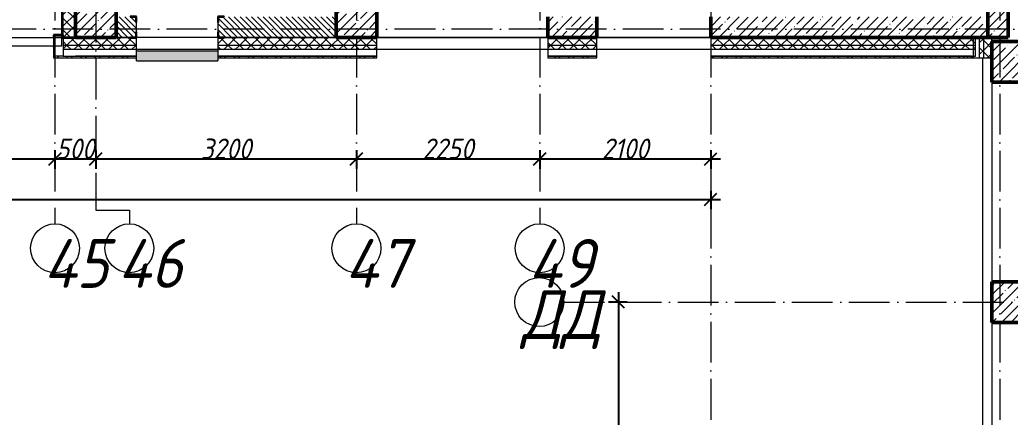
# Model space of a CAD drawing. Header units: millimetres. Extents: x -12989 to 629078, y -109036 to 555275.
# Drawn here: x 575582 to 587739, y 316409 to 321288 of the extents above; entities that cross this region are included whole.
import ezdxf

# ---------------------------------------------------------------- set-up
doc = ezdxf.new("R2010")
doc.units = ezdxf.units.MM
doc.linetypes.add('50_200_ШТРИХ_1Т_ш5_п1_п1_', pattern=[700, 500, -100, 0, -100])
for name, color, linetype, lineweight in [('A-____-____-DIMS', 7, 'Continuous', 9), ('A-GENM-____-MCUT', 7, 'Continuous', 25), ('A-GENM-____-OTLN', 7, 'Continuous', 9), ('A-GENM-____-OTLN-1', 7, 'Continuous', 25), ('A-GLAZ-____-OTLN', 7, 'Continuous', 9), ('A-WALL-____-MCUT', 7, 'Continuous', 13), ('A-WALL-____-MCUT-1', 7, 'Continuous', 9), ('A-WALL-____-MCUT-2', 7, 'Continuous', 50), ('A-WALL-____-OTLN', 7, 'Continuous', 9), ('A-WALL-____-PATT-1', 7, 'Continuous', 9), ('A-WALL-FNSH-MCUT-1', 7, 'Continuous', 9), ('S-COLS-____-MCUT', 7, 'Continuous', 50), ('S-COLS-____-OTLN', 7, 'Continuous', 9), ('S-GRID-____-IDEN', 7, 'Continuous', 9), ('S-GRID-____-OTLN', 7, 'Continuous', 9), ('S-GRID-____-OTLN-1', 7, '50_200_ШТРИХ_1Т_ш5_п1_п1_', 9)]:
    doc.layers.add(name, color=color, linetype=linetype, lineweight=lineweight)
doc.layers.add('A-GLAZ-____-OTLN-1', color=7, linetype='Continuous', lineweight=9, true_color=0xc0c0c0)
doc.styles.add('ISOCPEUR_I_9', font='isocpeui.ttf', dxfattribs={"width": 0.9, "height": 250})
doc.dimstyles.new('ISO-2_5_0_9К_БОЛЬШОЙ_ОСИ', dxfattribs={"dimscale": 304.8, "dimtxt": 248.995294, "dimasz": 0.492126, "dimexe": 0.393701, "dimexo": 0, "dimgap": 0, "dimtad": 1, "dimdec": 0, "dimzin": 0, "dimdsep": 46, "dimtxsty": 'ISOCPEUR_I_9', "dimblk1": 'OBLIQUE', "dimblk2": 'OBLIQUE', "dimsah": 1, "dimcen": 0.09, "dimdle": 0.393701, "dimazin": 0, "dimtfac": 1, "dimtdec": 4, "dimtix": 1, "dimtmove": 0, "dimatfit": 3, "dimfxl": 1, "dimtvp": 1, "dimtolj": 1, "dimtzin": 0, "dimarcsym": 2})
pattern_1 = [(45, (513013.31, 265891.49), (-70.71068, 70.71068), []), (135, (513013.31, 265891.49), (-70.71068, -70.71068), [])]
pattern_2 = [(45, (513013.31, 265891.49), (-85.53659, 85.53659), []), (45, (513070.34, 265891.49), (-85.53659, 85.53659), [])]
pattern_3 = [(45, (513013.31, 265891.49), (-114.04925, 114.04925), []), (45, (513127.36, 265891.49), (-114.04925, 114.04925), [201.612, -40.322, 3.353, -36.97])]

# ---------------------------------------------------------------- blocks, each defined once
blk = doc.blocks.new('BSC_Колонна _Прямоугольная - 500х500-V24-АР1_План отверстий 1 этажа в осях 1-64_Ю-ЯЯ')
at = {"layer": 'S-COLS-____-OTLN'}
h = blk.add_hatch(dxfattribs=at)
h.set_pattern_fill('FP_30', color=256, style=0, pattern_type=2)
h.set_pattern_definition([(45, (-63500, -55431.04), (-114.04925, 114.04925), []), (45, (-63385.95, -55431.04), (-114.04925, 114.04925), [201.613, -40.323, 3.353, -36.97])])
h.paths.add_polyline_path([(-250, -250), (250, -250), (250, 250), (-250, 250), (-250, 178)], flags=0)
at = {"layer": 'S-COLS-____-MCUT'}
for p, q in [((250, 250), (-250, 250)), ((-250, 250), (-250, -250)), ((250, -250), (250, 250)), ((-250, -250), (250, -250))]:
    blk.add_line(p, q, dxfattribs=at)
blk = doc.blocks.new('BSC_Колонна _Прямоугольная - 500х500-V43-АР1_План отверстий 1 этажа в осях 1-64_Ю-ЯЯ')
at = {"layer": 'S-COLS-____-OTLN'}
h = blk.add_hatch(dxfattribs=at)
h.set_pattern_fill('FP_50', color=256, style=0, pattern_type=2)
h.set_pattern_definition([(315, (-51931.04, 74750), (114.04925, 114.04925), []), (315, (-51931.04, 74635.95), (114.04925, 114.04925), [201.613, -40.323, 3.353, -36.97])])
h.paths.add_polyline_path([(-250, 250), (-250, -250), (250, -250), (250, 250)], flags=0)
at = {"layer": 'S-COLS-____-MCUT'}
for p, q in [((250, 250), (-250, 250)), ((-250, 250), (-250, -250)), ((250, -250), (250, 250)), ((-250, -250), (250, -250))]:
    blk.add_line(p, q, dxfattribs=at)
blk = doc.blocks.new('BSC_Колонна _Прямоугольная - 500х500-V65-АР1_План отверстий 1 этажа в осях 1-64_Ю-ЯЯ')
at = {"layer": 'S-COLS-____-OTLN'}
h = blk.add_hatch(dxfattribs=at)
h.set_pattern_fill('FP_73', color=256, style=0, pattern_type=2)
h.set_pattern_definition([(45, (-66700, -55431.04), (-114.04925, 114.04925), []), (45, (-66585.95, -55431.04), (-114.04925, 114.04925), [201.613, -40.323, 3.353, -36.97])])
h.paths.add_polyline_path([(-250, -250), (250, -250), (250, 250), (-250, 250), (-250, 178)], flags=0)
at = {"layer": 'S-COLS-____-MCUT'}
for p, q in [((250, 250), (-250, 250)), ((-250, 250), (-250, -250)), ((250, -250), (250, 250)), ((-250, -250), (250, -250))]:
    blk.add_line(p, q, dxfattribs=at)
blk = doc.blocks.new('BSC_Колонна _Прямоугольная - 500х500-V134-АР1_План отверстий 1 этажа в осях 1-64_Ю-ЯЯ')
at = {"layer": 'S-COLS-____-OTLN'}
h = blk.add_hatch(dxfattribs=at)
h.set_pattern_fill('FP_145', color=256, style=0, pattern_type=2)
h.set_pattern_definition([(45, (-74750, -54881.04), (-114.04925, 114.04925), []), (45, (-74635.95, -54881.04), (-114.04925, 114.04925), [201.613, -40.323, 3.353, -36.97])])
h.paths.add_polyline_path([(-250, -250), (250, -250), (250, 250), (-250, 250), (-250, -79)], flags=0)
at = {"layer": 'S-COLS-____-MCUT'}
for p, q in [((250, 250), (-250, 250)), ((-250, 250), (-250, -250)), ((250, -250), (250, 250)), ((-250, -250), (250, -250))]:
    blk.add_line(p, q, dxfattribs=at)
blk = doc.blocks.new('Фахверк_СКБ_Уголок - 250_2700-27497298-АР1_План отверстий 1 этажа в осях 1-64_Ю-ЯЯ')
at = {"layer": 'A-GENM-____-MCUT'}
for p, q in [((200, 181), (125, 181)), ((125, 181), (125, 106)), ((131, 106), (131, 175)), ((131, 175), (200, 175)), ((200, 175), (200, 181)), ((125, 106), (131, 106)), ((131, -6), (125, -6)), ((125, -6), (125, -81)), ((125, -81), (200, -81)), ((131, -75), (131, -6)), ((200, -75), (131, -75)), ((200, -81), (200, -75))]:
    blk.add_line(p, q, dxfattribs=at)
blk = doc.blocks.new('Отлив_СКБ - Отлив витража_120_НВФ-31885283-АР1_План отверстий 1 этажа в осях 1-64_Ю-ЯЯ')
at = {"layer": 'A-GLAZ-____-OTLN-1'}
for points in [[(426, -2), (1000, -2), (1000, 0), (0, 0), (0, -2)], [(426, -120), (1000, -120), (1000, -2), (0, -2), (0, -120)]]:
    blk.add_hatch(color=256, dxfattribs=at).paths.add_polyline_path(points, flags=0)
at = {"layer": 'A-GLAZ-____-OTLN'}
for p, q in [((0, 0), (1000, 0)), ((1000, -2), (0, -2)), ((0, -120), (0, -83)), ((0, -120), (1000, -120)), ((1000, -83), (1000, -120))]:
    blk.add_line(p, q, dxfattribs=at)
blk = doc.blocks.new('Стены 12 - Стены 4-31630503-АР1_План отверстий 1 этажа в осях 1-64_Ю-ЯЯ')
at = {"layer": 'A-WALL-____-MCUT'}
for p, q in [((-1799, 41060), (-1799, 41010)), ((-1779, 41060), (-1799, 41060)), ((-1799, 41010), (-1779, 41010)), ((-1779, 41010), (-1779, 41060))]:
    blk.add_line(p, q, dxfattribs=at)
blk = doc.blocks.new('О_Общий_Откосы металлические_СКБ_Боковой - О_Общий_Откосы металлические_СКБ_Боковой-32003644-АР1_План отверстий 1 этажа в осях 1-64_Ю-ЯЯ')
at = {"layer": 'A-GENM-____-MCUT'}
for p, q in [((120, 0), (0, 0)), ((0, 0), (0, -30)), ((120, -30), (120, 0)), ((0, -30), (7, -30)), ((7, -30), (7, -7)), ((7, -7), (113, -7)), ((113, -7), (113, -37)), ((113, -37), (270, -37)), ((270, -30), (120, -30)), ((270, -37), (270, -30))]:
    blk.add_line(p, q, dxfattribs=at)
blk = doc.blocks.new('Ось сетки - Круг_Ø6_00__ISO-2_5_0_9K_-25732049-АР1_План отверстий 1 этажа в осях 1-64_Ю-ЯЯ')
at = {"layer": 'S-GRID-____-IDEN'}
blk.add_circle((0, 0), 3, dxfattribs=at)
blk = doc.blocks.new('_Oblique')
at = {"color": 0, "linetype": 'ByBlock', "lineweight": -2}
blk.add_line((-0.5, -0.5), (0.5, 0.5), dxfattribs=at)
blk = doc.blocks.new('*D5485')
at = {"layer": 'A-____-____-DIMS', "color": 0, "lineweight": -2, "transparency": 16777216}
for p, q in [((570513, 319686), (570513, 319460)), ((576013, 319686), (576013, 319460)), ((570393, 319580), (576133, 319580))]:
    blk.add_line(p, q, dxfattribs=at)
at = {"layer": 'Defpoints', "color": 0, "transparency": 16777216}
for p in [(570513, 319686), (576013, 319686), (576013, 319580)]:
    blk.add_point(p, dxfattribs=at)
at = {"layer": 'A-____-____-DIMS', "color": 0, "lineweight": -2, "transparency": 16777216, "xscale": 150, "yscale": 150, "zscale": 150, "rotation": 180}
blk.add_blockref('_Oblique', (570513, 319580), dxfattribs=at)
at = {"layer": 'A-____-____-DIMS', "color": 0, "lineweight": -2, "transparency": 16777216, "xscale": 150, "yscale": 150, "zscale": 150}
blk.add_blockref('_Oblique', (576013, 319580), dxfattribs=at)
at = {"layer": 'A-____-____-DIMS', "color": 0, "transparency": 16777216, "insert": (573263, 319705), "char_height": 250, "width": 758.48, "attachment_point": 5, "style": 'ISOCPEUR_I_9'}
blk.add_mtext('\\A1;5500', dxfattribs=at)
blk = doc.blocks.new('*D5486')
at = {"layer": 'A-____-____-DIMS', "color": 0, "lineweight": -2, "transparency": 16777216}
for p, q in [((576013, 319686), (576013, 319460)), ((576513, 319686), (576513, 319460)), ((575893, 319580), (576633, 319580))]:
    blk.add_line(p, q, dxfattribs=at)
at = {"layer": 'Defpoints', "color": 0, "transparency": 16777216}
for p in [(576013, 319686), (576513, 319686), (576513, 319580)]:
    blk.add_point(p, dxfattribs=at)
at = {"layer": 'A-____-____-DIMS', "color": 0, "lineweight": -2, "transparency": 16777216, "xscale": 150, "yscale": 150, "zscale": 150, "rotation": 180}
blk.add_blockref('_Oblique', (576013, 319580), dxfattribs=at)
at = {"layer": 'A-____-____-DIMS', "color": 0, "lineweight": -2, "transparency": 16777216, "xscale": 150, "yscale": 150, "zscale": 150}
blk.add_blockref('_Oblique', (576513, 319580), dxfattribs=at)
at = {"layer": 'A-____-____-DIMS', "color": 0, "transparency": 16777216, "insert": (576263, 319705), "char_height": 250, "width": 568.86, "attachment_point": 5, "style": 'ISOCPEUR_I_9'}
blk.add_mtext('\\A1;500', dxfattribs=at)
blk = doc.blocks.new('*D5487')
at = {"layer": 'A-____-____-DIMS', "color": 0, "lineweight": -2, "transparency": 16777216}
for p, q in [((576513, 319686), (576513, 319460)), ((579713, 319686), (579713, 319460)), ((576393, 319580), (579833, 319580))]:
    blk.add_line(p, q, dxfattribs=at)
at = {"layer": 'Defpoints', "color": 0, "transparency": 16777216}
for p in [(576513, 319686), (579713, 319686), (579713, 319580)]:
    blk.add_point(p, dxfattribs=at)
at = {"layer": 'A-____-____-DIMS', "color": 0, "lineweight": -2, "transparency": 16777216, "xscale": 150, "yscale": 150, "zscale": 150, "rotation": 180}
blk.add_blockref('_Oblique', (576513, 319580), dxfattribs=at)
at = {"layer": 'A-____-____-DIMS', "color": 0, "lineweight": -2, "transparency": 16777216, "xscale": 150, "yscale": 150, "zscale": 150}
blk.add_blockref('_Oblique', (579713, 319580), dxfattribs=at)
at = {"layer": 'A-____-____-DIMS', "color": 0, "transparency": 16777216, "insert": (578113, 319705), "char_height": 250, "width": 758.48, "attachment_point": 5, "style": 'ISOCPEUR_I_9'}
blk.add_mtext('\\A1;3200', dxfattribs=at)
blk = doc.blocks.new('*D5488')
at = {"layer": 'A-____-____-DIMS', "color": 0, "lineweight": -2, "transparency": 16777216}
for p, q in [((579713, 319686), (579713, 319460)), ((581963, 319686), (581963, 319460)), ((579593, 319580), (582083, 319580))]:
    blk.add_line(p, q, dxfattribs=at)
at = {"layer": 'Defpoints', "color": 0, "transparency": 16777216}
for p in [(579713, 319686), (581963, 319686), (581963, 319580)]:
    blk.add_point(p, dxfattribs=at)
at = {"layer": 'A-____-____-DIMS', "color": 0, "lineweight": -2, "transparency": 16777216, "xscale": 150, "yscale": 150, "zscale": 150, "rotation": 180}
blk.add_blockref('_Oblique', (579713, 319580), dxfattribs=at)
at = {"layer": 'A-____-____-DIMS', "color": 0, "lineweight": -2, "transparency": 16777216, "xscale": 150, "yscale": 150, "zscale": 150}
blk.add_blockref('_Oblique', (581963, 319580), dxfattribs=at)
at = {"layer": 'A-____-____-DIMS', "color": 0, "transparency": 16777216, "insert": (580838, 319705), "char_height": 250, "width": 758.48, "attachment_point": 5, "style": 'ISOCPEUR_I_9'}
blk.add_mtext('\\A1;2250', dxfattribs=at)
blk = doc.blocks.new('*D5489')
at = {"layer": 'A-____-____-DIMS', "color": 0, "lineweight": -2, "transparency": 16777216}
for p, q in [((581963, 319686), (581963, 319460)), ((584063, 319686), (584063, 319460)), ((581843, 319580), (584183, 319580))]:
    blk.add_line(p, q, dxfattribs=at)
at = {"layer": 'Defpoints', "color": 0, "transparency": 16777216}
for p in [(581963, 319686), (584063, 319686), (584063, 319580)]:
    blk.add_point(p, dxfattribs=at)
at = {"layer": 'A-____-____-DIMS', "color": 0, "lineweight": -2, "transparency": 16777216, "xscale": 150, "yscale": 150, "zscale": 150, "rotation": 180}
blk.add_blockref('_Oblique', (581963, 319580), dxfattribs=at)
at = {"layer": 'A-____-____-DIMS', "color": 0, "lineweight": -2, "transparency": 16777216, "xscale": 150, "yscale": 150, "zscale": 150}
blk.add_blockref('_Oblique', (584063, 319580), dxfattribs=at)
at = {"layer": 'A-____-____-DIMS', "color": 0, "transparency": 16777216, "insert": (583013, 319705), "char_height": 250, "width": 701.02, "attachment_point": 5, "style": 'ISOCPEUR_I_9'}
blk.add_mtext('\\A1;2100', dxfattribs=at)
blk = doc.blocks.new('*D5555')
at = {"layer": 'A-____-____-DIMS', "color": 0, "lineweight": -2, "transparency": 16777216}
for p, q in [((510663, 319189), (510663, 318963)), ((584063, 319189), (584063, 318963)), ((510543, 319083), (584183, 319083))]:
    blk.add_line(p, q, dxfattribs=at)
at = {"layer": 'Defpoints', "color": 0, "transparency": 16777216}
for p in [(510663, 319189), (584063, 319189), (584063, 319083)]:
    blk.add_point(p, dxfattribs=at)
at = {"layer": 'A-____-____-DIMS', "color": 0, "lineweight": -2, "transparency": 16777216, "xscale": 150, "yscale": 150, "zscale": 150, "rotation": 180}
blk.add_blockref('_Oblique', (510663, 319083), dxfattribs=at)
at = {"layer": 'A-____-____-DIMS', "color": 0, "lineweight": -2, "transparency": 16777216, "xscale": 150, "yscale": 150, "zscale": 150}
blk.add_blockref('_Oblique', (584063, 319083), dxfattribs=at)
at = {"layer": 'A-____-____-DIMS', "color": 0, "transparency": 16777216, "insert": (547363, 319210), "char_height": 250, "width": 971.08, "attachment_point": 5, "style": 'ISOCPEUR_I_9'}
blk.add_mtext('\\A1;73400', dxfattribs=at)
blk = doc.blocks.new('*D5613')
at = {"layer": 'A-____-____-DIMS', "color": 0, "lineweight": -2, "transparency": 16777216}
for p, q in [((582929, 317943), (582929, 312103)), ((583035, 317823), (582809, 317823)), ((583035, 312223), (582809, 312223))]:
    blk.add_line(p, q, dxfattribs=at)
at = {"layer": 'Defpoints', "color": 0, "transparency": 16777216}
for p in [(583035, 317823), (582929, 312223), (583035, 312223)]:
    blk.add_point(p, dxfattribs=at)
at = {"layer": 'A-____-____-DIMS', "color": 0, "lineweight": -2, "transparency": 16777216, "xscale": 150, "yscale": 150, "zscale": 150}
for p, rotation in [((582929, 317823), 90), ((582929, 312223), 270)]:
    blk.add_blockref('_Oblique', p, dxfattribs=dict(at, rotation=rotation))
at = {"layer": 'A-____-____-DIMS', "color": 0, "transparency": 16777216, "insert": (582804, 315023), "char_height": 250, "width": 758.48, "attachment_point": 5, "rotation": 90, "style": 'ISOCPEUR_I_9'}
blk.add_mtext('\\A1;5600', dxfattribs=at)

msp = doc.modelspace()

# ---------------------------------------------------------------- hatches: boundary and pattern name
at = {"layer": 'A-WALL-____-PATT-1'}
h = msp.add_hatch(dxfattribs=at)
h.set_pattern_fill('FP_13', color=256, style=0, pattern_type=2)
h.set_pattern_definition(pattern_3)
h.paths.add_polyline_path([(587674.8054, 321072.5335), (587713.3109, 321072.5335), (587713.3109, 329072.5335), (587463.3109, 329072.5335), (587463.3109, 321072.5335)], flags=0)
h = msp.add_hatch(dxfattribs=at)
h.set_pattern_fill('FP_1', color=256, style=0, pattern_type=2)
h.set_pattern_definition(pattern_1)
h.paths.add_polyline_path([(576113.3109, 321072.5335), (576263.3109, 321072.5335), (576263.3109, 324922.5335), (576113.3109, 324922.5335), (576113.3109, 321500.8644)], flags=0)
h = msp.add_hatch(dxfattribs=at)
h.set_pattern_fill('FP_6', color=256, style=0, pattern_type=2)
h.set_pattern_definition([(135, (513013.31, 265891.49), (-35.35534, -35.35534), [])])
h.paths.add_polyline_path([(579463.3109, 321072.5335), (579463.3109, 321322.5335), (578019.3109, 321322.5335), (578019.3109, 321253.5335), (578013.3109, 321253.5335), (578013.3109, 321141.5335), (578019.3109, 321141.5335), (578019.3109, 321072.5335), (578395.4269, 321072.5335)], flags=0)
h.paths.add_polyline_path([(577007.3109, 321072.5335), (577007.3109, 321141.5335), (577013.3109, 321141.5335), (577013.3109, 321253.5335), (577007.3109, 321253.5335), (577007.3109, 321322.5335), (576763.3109, 321322.5335), (576763.3109, 321072.5335), (576938.3109, 321072.5335)], flags=0)
h = msp.add_hatch(dxfattribs=at)
h.set_pattern_fill('FP_13', color=256, style=0, pattern_type=2)
h.set_pattern_definition(pattern_3)
h.paths.add_polyline_path([(587313.3109, 321072.5335), (587463.3109, 321072.5335), (587463.3109, 321322.5335), (584063.3109, 321322.5335), (584063.3109, 321072.5335), (587232.9302, 321072.5335)], flags=0)
h.paths.add_polyline_path([(582663.3109, 321072.5335), (582663.3109, 321322.5335), (582063.3109, 321322.5335), (582063.3109, 321072.5335)], flags=0)
h = msp.add_hatch(dxfattribs=at)
h.set_pattern_fill('FP_3', color=256, style=0, pattern_type=2)
h.set_pattern_definition(pattern_2)
h.paths.add_polyline_path([(576013.3109, 320822.5335), (576013.3109, 321072.5335), (575993.3109, 321072.5335), (575993.3109, 320822.5335)], flags=0)
h = msp.add_hatch(dxfattribs=at)
h.set_pattern_fill('FP_1', color=256, style=0, pattern_type=2)
h.set_pattern_definition(pattern_1)
h.paths.add_polyline_path([(587313.3109, 320972.5335), (587313.3109, 321072.5335), (584063.3109, 321072.5335), (584063.3109, 320972.5335), (587232.9302, 320972.5335)], flags=0)
h.paths.add_polyline_path([(582663.3109, 320972.5335), (582663.3109, 321072.5335), (582063.3109, 321072.5335), (582063.3109, 320972.5335)], flags=0)
h.paths.add_polyline_path([(576938.3109, 320972.5335), (577013.3109, 320972.5335), (577013.3109, 321066.5335), (576938.3109, 321066.5335), (576938.3109, 321072.5335), (576113.3109, 321072.5335), (576113.3109, 320972.5335), (576763.3109, 320972.5335)], flags=0)
h.paths.add_polyline_path([(578088.3109, 320972.5335), (579963.3109, 320972.5335), (579963.3109, 321072.5335), (578088.3109, 321072.5335), (578088.3109, 321066.5335), (578013.3109, 321066.5335), (578013.3109, 320972.5335), (578019.3109, 320972.5335)], flags=0)
h = msp.add_hatch(dxfattribs=at)
h.set_pattern_fill('FP_1', color=256, style=0, pattern_type=2)
h.set_pattern_definition(pattern_1)
h.paths.add_polyline_path([(587413.3109, 308822.5335), (587413.3109, 308872.5335), (587363.3109, 308872.5335), (587363.3109, 308822.5335)], flags=0)
h.paths.add_polyline_path([(587413.3109, 320822.5335), (587413.3109, 321072.5335), (587363.3109, 321072.5335), (587363.3109, 320822.5335)], flags=0)
h = msp.add_hatch(dxfattribs=at)
h.set_pattern_fill('FP_1', color=256, style=0, pattern_type=2)
h.set_pattern_definition(pattern_1)
h.paths.add_polyline_path([(587413.3109, 308822.5335), (587513.3109, 308822.5335), (587513.3109, 308872.5335), (587413.3109, 308872.5335)], flags=0)
h.paths.add_polyline_path([(587513.3109, 320822.5335), (587513.3109, 321072.5335), (587413.3109, 321072.5335), (587413.3109, 320822.5335)], flags=0)
h = msp.add_hatch(dxfattribs=at)
h.set_pattern_fill('FP_1', color=256, style=0, pattern_type=2)
h.set_pattern_definition(pattern_1)
h.paths.add_polyline_path([(585465.4295, 320922.5335), (587313.3109, 320922.5335), (587313.3109, 320972.5335), (584063.3109, 320972.5335), (584063.3109, 320922.5335)], flags=0)
h.paths.add_polyline_path([(582063.3109, 320922.5335), (582663.3109, 320922.5335), (582663.3109, 320972.5335), (582063.3109, 320972.5335)], flags=0)
h.paths.add_polyline_path([(579963.3109, 320922.5335), (579963.3109, 320972.5335), (578013.3109, 320972.5335), (578013.3109, 320922.5335), (578395.4269, 320922.5335)], flags=0)
h.paths.add_polyline_path([(576263.3109, 320922.5335), (577013.3109, 320922.5335), (577013.3109, 320972.5335), (576113.3109, 320972.5335), (576113.3109, 320922.5335)], flags=0)
h = msp.add_hatch(dxfattribs=at)
h.set_pattern_fill('FP_3', color=256, style=0, pattern_type=2)
h.set_pattern_definition(pattern_2)
h.paths.add_polyline_path([(587213.3109, 320822.5335), (587213.3109, 320842.5335), (584063.3109, 320842.5335), (584063.3109, 320822.5335), (585465.4295, 320822.5335)], flags=0)
h.paths.add_polyline_path([(582063.3109, 320822.5335), (582663.3109, 320822.5335), (582663.3109, 320842.5335), (582063.3109, 320842.5335)], flags=0)
h.paths.add_polyline_path([(579963.3109, 320822.5335), (579963.3109, 320842.5335), (578013.3109, 320842.5335), (578013.3109, 320822.5335), (578395.4269, 320822.5335)], flags=0)
h.paths.add_polyline_path([(576627.9262, 320822.5335), (577013.3109, 320822.5335), (577013.3109, 320842.5335), (576013.3109, 320842.5335), (576013.3109, 320822.5335)], flags=0)
h = msp.add_hatch(dxfattribs=at)
h.set_pattern_fill('FP_3', color=256, style=0, pattern_type=2)
h.set_pattern_definition(pattern_2)
h.paths.add_polyline_path([(587283.3109, 320822.5335), (587283.3109, 320832.5335), (587263.3109, 320832.5335), (587263.3109, 320822.5335)], flags=0)

# ---------------------------------------------------------------- linework, layer by layer
at = {"layer": 'A-WALL-____-MCUT'}
for p, q in [((577013.3109, 321141.5335), (577013.3109, 321253.5335)), ((578013.3109, 321253.5335), (578013.3109, 321141.5335)), ((576113.3109, 321072.5335), (576113.3109, 320842.5335)), ((576263.3109, 321072.5335), (576113.3109, 321072.5335)), ((576763.3109, 321072.5335), (576938.3109, 321072.5335)), ((576938.3109, 321072.5335), (576763.3109, 321072.5335)), ((577013.3109, 320842.5335), (577013.3109, 321066.5335)), ((578013.3109, 321066.5335), (578013.3109, 320842.5335)), ((578088.3109, 321072.5335), (579463.3109, 321072.5335)), ((579463.3109, 321072.5335), (578088.3109, 321072.5335)), ((579963.3109, 320842.5335), (579963.3109, 321072.5335)), ((582063.3109, 321072.5335), (582063.3109, 320842.5335)), ((582663.3109, 320842.5335), (582663.3109, 321072.5335)), ((584063.3109, 321072.5335), (584063.3109, 320842.5335)), ((587283.3109, 321072.5335), (587283.3109, 320822.5335)), ((587313.3109, 320842.5335), (587313.3109, 321072.5335)), ((587513.3109, 321022.5335), (587513.3109, 321072.5335)), ((576113.3109, 320842.5335), (577013.3109, 320842.5335)), ((577013.3109, 320842.5335), (576263.3109, 320842.5335)), ((578013.3109, 320842.5335), (579963.3109, 320842.5335)), ((579963.3109, 320842.5335), (578013.3109, 320842.5335)), ((582063.3109, 320842.5335), (582663.3109, 320842.5335)), ((582663.3109, 320842.5335), (582063.3109, 320842.5335)), ((584063.3109, 320842.5335), (587313.3109, 320842.5335)), ((587213.3109, 320842.5335), (584063.3109, 320842.5335)), ((587283.3109, 320822.5335), (587513.3109, 320822.5335))]:
    msp.add_line(p, q, dxfattribs=at)
at = {"layer": 'A-WALL-____-MCUT-1'}
for p, q in [((576101.3109, 321072.5335), (576101.3109, 324922.5335)), ((576107.3109, 321072.5335), (576107.3109, 324922.5335)), ((587363.3109, 320822.5335), (587363.3109, 321072.5335)), ((587413.3109, 320822.5335), (587413.3109, 321072.5335)), ((577013.3109, 320972.5335), (576113.3109, 320972.5335)), ((579963.3109, 320972.5335), (578013.3109, 320972.5335)), ((582663.3109, 320972.5335), (582063.3109, 320972.5335)), ((587313.3109, 320972.5335), (584063.3109, 320972.5335)), ((577013.3109, 320922.5335), (576113.3109, 320922.5335)), ((579963.3109, 320922.5335), (578013.3109, 320922.5335)), ((582663.3109, 320922.5335), (582063.3109, 320922.5335)), ((587313.3109, 320922.5335), (584063.3109, 320922.5335))]:
    msp.add_line(p, q, dxfattribs=at)
at = {"layer": 'A-WALL-____-MCUT-2'}
for p, q in [((587713.3109, 321072.5335), (587713.3109, 329072.5335)), ((587463.3109, 324722.5335), (587463.3109, 321072.5335)), ((582063.3109, 321322.5335), (582063.3109, 321072.5335)), ((582663.3109, 321072.5335), (582663.3109, 321322.5335)), ((584063.3109, 321322.5335), (584063.3109, 321072.5335)), ((582063.3109, 321072.5335), (582663.3109, 321072.5335)), ((587713.3109, 321072.5335), (584063.3109, 321072.5335))]:
    msp.add_line(p, q, dxfattribs=at)
at = {"layer": 'A-WALL-____-OTLN'}
for p, q in [((573633.3109, 321072.5335), (575993.3109, 321072.5335)), ((576013.3109, 321072.5335), (576093.3109, 321072.5335)), ((576093.3109, 321072.5335), (576093.3109, 320962.5335)), ((578013.3109, 321072.5335), (577013.3109, 321072.5335)), ((579963.3109, 321072.5335), (582063.3109, 321072.5335)), ((582063.3109, 321072.5335), (579963.3109, 321072.5335)), ((582663.3109, 321072.5335), (584063.3109, 321072.5335)), ((584063.3109, 321072.5335), (582663.3109, 321072.5335)), ((575993.3109, 320962.5335), (573633.3109, 320962.5335)), ((576093.3109, 320962.5335), (576013.3109, 320962.5335)), ((578013.3109, 320922.5335), (577013.3109, 320922.5335)), ((582063.3109, 320922.5335), (579963.3109, 320922.5335)), ((584063.3109, 320922.5335), (582663.3109, 320922.5335)), ((587403.3109, 308932.5335), (587403.3109, 320822.5335)), ((587513.3109, 320522.5335), (587513.3109, 318072.5335)), ((587513.3109, 317572.5335), (587513.3109, 312322.5335))]:
    msp.add_line(p, q, dxfattribs=at)
at = {"layer": 'A-WALL-FNSH-MCUT-1'}
for p, q in [((576093.3109, 324922.5335), (576093.3109, 321072.5335)), ((576113.3109, 321072.5335), (576113.3109, 324922.5335)), ((575993.3109, 321072.5335), (575993.3109, 320822.5335)), ((576013.3109, 321072.5335), (575993.3109, 321072.5335)), ((576013.3109, 320842.5335), (576013.3109, 321072.5335)), ((576093.3109, 321072.5335), (576113.3109, 321072.5335)), ((575993.3109, 320822.5335), (577013.3109, 320822.5335)), ((576113.3109, 320842.5335), (576013.3109, 320842.5335)), ((577013.3109, 320822.5335), (577013.3109, 320842.5335)), ((578013.3109, 320842.5335), (578013.3109, 320822.5335)), ((578013.3109, 320822.5335), (579963.3109, 320822.5335)), ((579963.3109, 320822.5335), (579963.3109, 320842.5335)), ((582063.3109, 320842.5335), (582063.3109, 320822.5335)), ((582063.3109, 320822.5335), (582663.3109, 320822.5335)), ((582663.3109, 320822.5335), (582663.3109, 320842.5335)), ((584063.3109, 320842.5335), (584063.3109, 320822.5335)), ((584063.3109, 320822.5335), (587213.3109, 320822.5335)), ((587213.3109, 320822.5335), (587213.3109, 320842.5335)), ((587283.3109, 320832.5335), (587263.3109, 320832.5335)), ((587263.3109, 320832.5335), (587263.3109, 320822.5335)), ((587263.3109, 320822.5335), (587283.3109, 320822.5335))]:
    msp.add_line(p, q, dxfattribs=at)
at = {"layer": 'S-GRID-____-OTLN'}
for p, q in [((576513.3109, 318950.0876), (576926.0693, 318950.0876)), ((576926.0693, 318950.0876), (576926.0693, 318783.0794))]:
    msp.add_line(p, q, dxfattribs=at)
at = {"layer": 'S-GRID-____-OTLN-1'}
for p, q in [((576013.3109, 356784.3429), (576013.3109, 318783.0794)), ((579713.3109, 356784.3429), (579713.3109, 318783.0794)), ((581963.3109, 356784.3429), (581963.3109, 318783.0794)), ((584063.3109, 356784.3429), (584063.3109, 305473.1205)), ((587613.3109, 356784.3429), (587613.3109, 305473.1205)), ((576513.3109, 356512.7283), (576513.3109, 318950.0876)), ((617087.7175, 321172.5335), (508344.5407, 321172.5335)), ((582257.9486, 317822.5335), (617087.7175, 317822.5335))]:
    msp.add_line(p, q, dxfattribs=at)

# ---------------------------------------------------------------- block references
at = {"layer": 'A-GENM-____-OTLN'}
msp.add_blockref('О_Общий_Откосы металлические_СКБ_Боковой - О_Общий_Откосы металлические_СКБ_Боковой-32003644-АР1_План отверстий 1 этажа в осях 1-64_Ю-ЯЯ', (575993.3109, 321102.5335), dxfattribs=at)
at = {"layer": 'A-GENM-____-OTLN-1', "rotation": 180}
msp.add_blockref('Фахверк_СКБ_Уголок - 250_2700-27497298-АР1_План отверстий 1 этажа в осях 1-64_Ю-ЯЯ', (577138.3109, 321247.5335), dxfattribs=at)
at = {"layer": 'A-GENM-____-OTLN-1'}
msp.add_blockref('Фахверк_СКБ_Уголок - 250_2700-27497298-АР1_План отверстий 1 этажа в осях 1-64_Ю-ЯЯ', (577888.3109, 321147.5335), dxfattribs=at)
at = {"layer": 'A-GLAZ-____-OTLN'}
msp.add_blockref('Отлив_СКБ - Отлив витража_120_НВФ-31885283-АР1_План отверстий 1 этажа в осях 1-64_Ю-ЯЯ', (577013.3109, 320905.5335), dxfattribs=at)
at = {"layer": 'A-WALL-____-OTLN', "rotation": 89.9999999999999}
msp.add_blockref('Стены 12 - Стены 4-31630503-АР1_План отверстий 1 этажа в осях 1-64_Ю-ЯЯ', (628273.5529, 322621.0453), dxfattribs=at)
at = {"layer": 'S-COLS-____-OTLN'}
for name, p in [('BSC_Колонна _Прямоугольная - 500х500-V24-АР1_План отверстий 1 этажа в осях 1-64_Ю-ЯЯ', (576513.3109, 321322.5335)), ('BSC_Колонна _Прямоугольная - 500х500-V65-АР1_План отверстий 1 этажа в осях 1-64_Ю-ЯЯ', (579713.3109, 321322.5335)), ('BSC_Колонна _Прямоугольная - 500х500-V134-АР1_План отверстий 1 этажа в осях 1-64_Ю-ЯЯ', (587763.3109, 320772.5335))]:
    msp.add_blockref(name, p, dxfattribs=at)
at = {"layer": 'S-COLS-____-OTLN', "rotation": 89.9999999999999}
msp.add_blockref('BSC_Колонна _Прямоугольная - 500х500-V43-АР1_План отверстий 1 этажа в осях 1-64_Ю-ЯЯ', (587763.3109, 317822.5335), dxfattribs=at)
at = {"layer": 'S-GRID-____-IDEN', "xscale": 99.99999999999993, "yscale": 99.99999999999993, "zscale": 99.99999999999993}
for p, rotation in [((576013.3109, 318483.0794), 180), ((576926.0693, 318483.0794), 180), ((579713.3109, 318483.0794), 180), ((581963.3109, 318483.0794), 180), ((581957.9486, 317822.5335), 269.9999999999995)]:
    msp.add_blockref('Ось сетки - Круг_Ø6_00__ISO-2_5_0_9K_-25732049-АР1_План отверстий 1 этажа в осях 1-64_Ю-ЯЯ', p, dxfattribs=dict(at, rotation=rotation))

# ---------------------------------------------------------------- texts
at = {"layer": 'S-GRID-____-IDEN', "char_height": 600, "attachment_point": 1, "style": 'ISOCPEUR_I_9'}
for s, insert, width in [('45', (575869.9392, 318597.013), 425.696062), ('46', (576782.6976, 318597.013), 425.696062), ('47', (579569.9392, 318597.013), 425.696062), ('49', (581819.9392, 318597.013), 425.696062), ('ДД', (581743.869, 317969.166), 505.063125)]:
    msp.add_mtext(s, dxfattribs=dict(at, insert=insert, width=width))

# ---------------------------------------------------------------- dimensions: what is measured, and where the dimension line sits
at = {"layer": 'A-____-____-DIMS'}
for base, p1, p2, override, picture, middle in [((576013.3109, 319579.9586), (570513.3109, 319686.0247), (576013.3109, 319686.0247), {"dimpost": '<>', "dimfxl": 5500}, '*D5485', (573263.3109, 319704.9586)), ((576513.3109, 319579.9586), (576013.3109, 319686.0247), (576513.3109, 319686.0247), {"dimpost": '<>', "dimfxl": 500}, '*D5486', (576263.3109, 319704.9586)), ((579713.3109, 319579.9586), (576513.3109, 319686.0247), (579713.3109, 319686.0247), {"dimpost": '<>', "dimfxl": 3200}, '*D5487', (578113.3109, 319704.9586)), ((581963.3109, 319579.9586), (579713.3109, 319686.0247), (581963.3109, 319686.0247), {"dimpost": '<>', "dimfxl": 2250}, '*D5488', (580838.3109, 319704.9586)), ((584063.3109, 319579.9586), (581963.3109, 319686.0247), (584063.3109, 319686.0247), {"dimpost": '<>', "dimfxl": 2100}, '*D5489', (583013.3109, 319704.9586)), ((584063.3109, 319083.1584), (510663.3109, 319189.2244), (584063.3109, 319189.2244), {"dimpost": '<>', "dimfxl": 73400}, '*D5555', (547363.3109, 319209.7682))]:
    dim = msp.add_linear_dim(base=base, p1=p1, p2=p2, dimstyle='ISO-2_5_0_9К_БОЛЬШОЙ_ОСИ', override=override, dxfattribs=at)
    dim.commit()
    dim.dimension.update_dxf_attribs({"geometry": picture, "text_midpoint": middle})
dim = msp.add_linear_dim(base=(582928.6725, 312222.5335), p1=(583034.7385, 317822.5335), p2=(583034.7385, 312222.5335), angle=90, dimstyle='ISO-2_5_0_9К_БОЛЬШОЙ_ОСИ', override={"dimpost": '<>', "dimfxl": 5600}, dxfattribs=at)
dim.commit()
dim.dimension.update_dxf_attribs({"geometry": '*D5613', "text_midpoint": (582803.6725, 315022.5335)})

doc.saveas('drawing.dxf')
